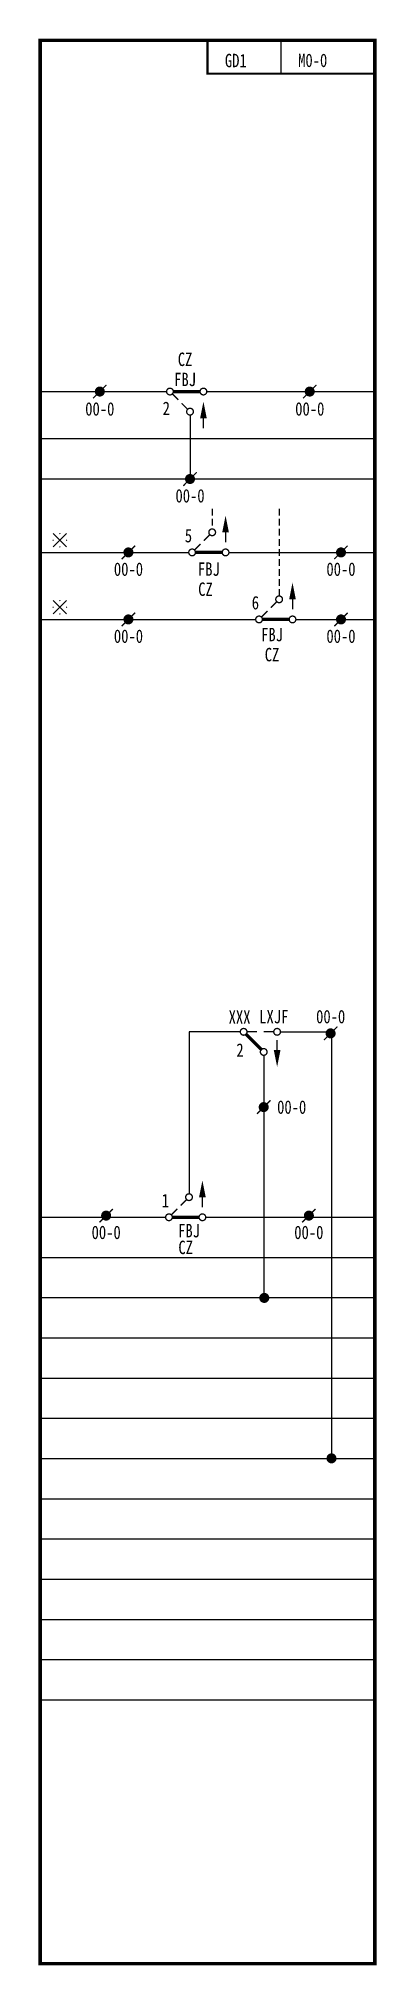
# Model space of a CAD drawing. Header units: millimetres. Extents: x 0 to 50, y 0 to 287.
import ezdxf
from ezdxf.enums import TextEntityAlignment as Align

# ---------------------------------------------------------------- set-up
doc = ezdxf.new("R2010")
doc.units = ezdxf.units.MM
doc.linetypes.add('DASHEDX2', pattern=[1.5, 1, -0.5])
doc.layers.add('define', color=7, linetype='Continuous')
doc.layers.add('tie', color=7, linetype='Continuous')

# ---------------------------------------------------------------- blocks, each defined once
blk = doc.blocks.new('conti_2')
at = {"const_width": 0.1}
for points in [[(-0.95, 0, 1), (-1.05, 0, 1)], [(0.05, 1, 1), (-0.05, 1, 1)], [(1.05, 0, 1), (0.95, 0, 1)], [(0.05, -1, 1), (-0.05, -1, 1)]]:
    blk.add_lwpolyline(points, format="xyb", close=True, dxfattribs=at)
for points in [[(-1, -1), (1, 1)], [(1, -1), (-1, 1)]]:
    blk.add_lwpolyline(points)
blk.add_attdef('1', text='', height=2).set_placement((2.27, 0.09), align=Align.MIDDLE)

msp = doc.modelspace()

# ---------------------------------------------------------------- linework, layer by layer
for p, q in [((36, 282), (36, 287)), ((22.39, 231.08), (22.39, 221.58)), ((29.9, 139.05), (22.24, 139.05)), ((22.24, 139.05), (22.24, 114.88)), ((35.9, 139.05), (43.4, 139.05)), ((43.52, 138.82), (43.52, 75.35)), ((33.4, 135.55), (33.4, 99.35)), ((33.4, 129.05), (33.4, 125.05)), ((0, 111.39), (18.76, 111.39)), ((24.75, 111.39), (50, 111.39)), ((0, 105.39), (50, 105.39))]:
    msp.add_line(p, q)
at = {"color": 7}
for p, q in [((0, 234.58), (18.89, 234.58)), ((0, 227.58), (50, 227.58)), ((0, 221.58), (50, 221.58)), ((0, 210.58), (22.2, 210.58)), ((0, 200.58), (32.2, 200.58))]:
    msp.add_line(p, q, dxfattribs=at)
at = {"linetype": 'Continuous'}
for p, q in [((24.89, 234.58), (50, 234.58)), ((28.2, 210.58), (50, 210.58)), ((38.2, 200.58), (50, 200.58))]:
    msp.add_line(p, q, dxfattribs=at)
at = {"color": 7, "linetype": 'DASHEDX2'}
for p, q in [((25.7, 217.08), (25.7, 214.08)), ((35.7, 217.08), (35.7, 204.08))]:
    msp.add_line(p, q, dxfattribs=at)
at = {"color": 1}
for p, q in [((0, 99.39), (50, 99.39)), ((0, 93.39), (50, 93.39)), ((0, 87.39), (50, 87.39)), ((0, 81.39), (50, 81.39))]:
    msp.add_line(p, q, dxfattribs=at)
at = {"color": 2}
for p, q in [((0, 75.39), (50, 75.39)), ((0, 69.39), (50, 69.39)), ((0, 63.39), (50, 63.39))]:
    msp.add_line(p, q, dxfattribs=at)
at = {"color": 3}
for p, q in [((0, 57.39), (50, 57.39)), ((0, 51.39), (50, 51.39))]:
    msp.add_line(p, q, dxfattribs=at)
at = {"color": 5}
for p, q in [((0, 45.39), (50, 45.39)), ((0, 39.39), (50, 39.39))]:
    msp.add_line(p, q, dxfattribs=at)
for points, const_width in [([(25, 287), (50, 287), (50, 282)], 0.3), ([(25, 287), (25, 282), (50, 282)], 0.3), ([(20.64, 233.33), (19.7, 234.27)], 0.2), ([(23.89, 234.58), (19.89, 234.58)], 0.5), ([(22.07, 231.9), (21.14, 232.83)], 0.2), ([(24.39, 230.58), (24.39, 229.08)], 0.2), ([(21.39, 220.53), (23.39, 222.53)], 0.2), ([(24.45, 212.33), (25.39, 213.27)], 0.2), ([(27.7, 213.58), (27.7, 212.08)], 0.2), ([(23.01, 210.9), (23.95, 211.83)], 0.2), ([(27.2, 210.58), (23.2, 210.58)], 0.5), ([(33.01, 200.9), (33.95, 201.83)], 0.2), ([(34.45, 202.33), (35.39, 203.27)], 0.2), ([(37.7, 203.58), (37.7, 202.08)], 0.2), ([(37.2, 200.58), (33.2, 200.58)], 0.5), ([(33.13, 136.32), (30.75, 138.69)], 0.5), ([(30.9, 139.05), (32.4, 139.05)], 0.2), ([(33.4, 139.05), (34.9, 139.05)], 0.2), ([(44.4, 139.82), (42.4, 137.82)], 0.2), ([(35.4, 136.32), (35.4, 137.82)], 0.2), ([(32.4, 126.82), (34.4, 128.82)], 0.2), ([(19.56, 111.7), (20.49, 112.63)], 0.2), ([(20.99, 113.13), (21.93, 114.07)], 0.2), ([(24.24, 114.38), (24.24, 112.88)], 0.2), ([(23.74, 111.38), (19.74, 111.38)], 0.5)]:
    msp.add_lwpolyline(points, dxfattribs=dict(const_width=const_width))
at = {"color": 7, "const_width": 0.2}
for points in [[(7.91, 233.58), (9.91, 235.58)], [(39.28, 233.58), (41.28, 235.58)], [(12.19, 209.58), (14.19, 211.58)], [(43.94, 209.58), (45.94, 211.58)], [(12.19, 199.58), (14.19, 201.58)], [(43.94, 199.58), (45.94, 201.58)], [(8.86, 110.63), (10.86, 112.63)], [(39.14, 110.63), (41.14, 112.63)]]:
    msp.add_lwpolyline(points, dxfattribs=at)
at = {"color": 7, "const_width": 0.75}
for points in [[(8.54, 234.58, 1), (9.29, 234.58, 1)], [(39.9, 234.58, 1), (40.65, 234.58, 1)], [(12.81, 210.58, 1), (13.56, 210.58, 1)], [(44.57, 210.58, 1), (45.32, 210.58, 1)], [(12.81, 200.58, 1), (13.56, 200.58, 1)], [(44.57, 200.58, 1), (45.32, 200.58, 1)], [(9.48, 111.63, 1), (10.23, 111.63, 1)], [(39.77, 111.63, 1), (40.52, 111.63, 1)]]:
    msp.add_lwpolyline(points, format="xyb", close=True, dxfattribs=at)
at = {"const_width": 0.2}
for points in [[(19.39, 235.08, -1), (19.39, 234.08, -1), (19.39, 235.08)], [(24.39, 235.08, -1), (24.39, 234.08, -1), (24.39, 235.08)], [(22.39, 232.08, -1), (22.39, 231.08, -1), (22.39, 232.08)], [(25.7, 214.08, -1), (25.7, 213.08, -1), (25.7, 214.08)], [(22.7, 211.08, -1), (22.7, 210.08, -1), (22.7, 211.08)], [(27.7, 211.08, -1), (27.7, 210.08, -1), (27.7, 211.08)], [(35.7, 204.08, -1), (35.7, 203.08, -1), (35.7, 204.08)], [(32.7, 201.08, -1), (32.7, 200.08, -1), (32.7, 201.08)], [(37.7, 201.08, -1), (37.7, 200.08, -1), (37.7, 201.08)], [(30.4, 138.55, 1), (30.4, 139.55, 1), (30.4, 138.55)], [(35.4, 138.55, 1), (35.4, 139.55, 1), (35.4, 138.55)], [(33.4, 135.55, 1), (33.4, 136.55, 1), (33.4, 135.55)], [(22.24, 114.88, -1), (22.24, 113.88, -1), (22.24, 114.88)], [(19.24, 111.88, -1), (19.24, 110.88, -1), (19.24, 111.88)], [(24.24, 111.88, -1), (24.24, 110.88, -1), (24.24, 111.88)]]:
    msp.add_lwpolyline(points, format="xyb", dxfattribs=at)
at = {"const_width": 0.75}
for points in [[(22.01, 221.53, 1), (22.76, 221.53, 1)], [(43.77, 138.82, 1), (43.02, 138.82, 1)], [(33.02, 127.82, 1), (33.77, 127.82, 1)], [(33.11, 99.35, 1), (33.86, 99.35, 1)], [(43.15, 75.41, 1), (43.9, 75.41, 1)]]:
    msp.add_lwpolyline(points, format="xyb", close=True, dxfattribs=at)
for points in [[(23.89, 230.58), (24.89, 230.58), (24.39, 233.08)], [(27.2, 213.58), (28.2, 213.58), (27.7, 216.08)], [(37.2, 203.58), (38.2, 203.58), (37.7, 206.08)], [(35.9, 136.32), (34.9, 136.32), (35.4, 133.82)], [(23.74, 114.38), (24.74, 114.38), (24.24, 116.88)]]:
    msp.add_solid(points)
at = {"layer": 'define', "const_width": 0.5}
msp.add_lwpolyline([(0, 0), (0, 287), (50, 287), (50, 0), (0, 0)], dxfattribs=at)

# ---------------------------------------------------------------- block references
at = {"layer": 'define', "color": 3}
for p in [(2.94, 212.4), (2.94, 202.4)]:
    msp.add_blockref('conti_2', p, dxfattribs=at)

# ---------------------------------------------------------------- texts
at = {"color": 7, "width": 0.8}
msp.add_text('GD1', height=2, dxfattribs=at).set_placement((27.6, 282.97))
at = {"color": 5, "width": 0.8}
msp.add_text('M0-0', height=2, dxfattribs=at).set_placement((38.54, 283))
at = {"color": 3, "width": 0.8}
for p in [(21.65, 238.39), (24.7, 204.09), (34.64, 194.33), (21.74, 105.89)]:
    msp.add_text('CZ', height=2, dxfattribs=at).set_placement(p, align=Align.CENTER)
at = {"color": 7, "width": 0.8}
for s, p in [('FBJ', (21.65, 235.39)), ('FBJ', (25.2, 207.09)), ('FBJ', (34.64, 197.32)), ('LXJF', (34.9, 140.32)), ('FBJ', (22.24, 108.39))]:
    msp.add_text(s, height=2, dxfattribs=at).set_placement(p, align=Align.CENTER)
for s, p in [('2', (19.39, 231.08)), ('5', (22.7, 212.08)), ('6', (32.7, 202.08)), ('2', (30.4, 135.32)), ('1', (19.24, 112.88))]:
    msp.add_text(s, height=2, dxfattribs=at).set_placement(p, align=Align.RIGHT)
at = {"color": 3, "width": 0.8}
msp.add_text('XXX', height=2, dxfattribs=at).set_placement((31.42, 140.25), align=Align.RIGHT)
at = {"layer": 'tie', "color": 3, "width": 0.8}
for p in [(8.91, 230.99), (40.28, 230.99), (22.39, 218.03), (13.19, 207.08), (44.94, 207.08), (13.19, 197.08), (44.94, 197.08), (43.4, 140.32), (9.86, 108.13), (40.14, 108.13)]:
    msp.add_text('00-0', height=2, dxfattribs=at).set_placement(p, align=Align.CENTER)
msp.add_text('00-0', height=2, dxfattribs=at).set_placement((35.4, 127.82), align=Align.MIDDLE_LEFT)

doc.saveas('drawing.dxf')
